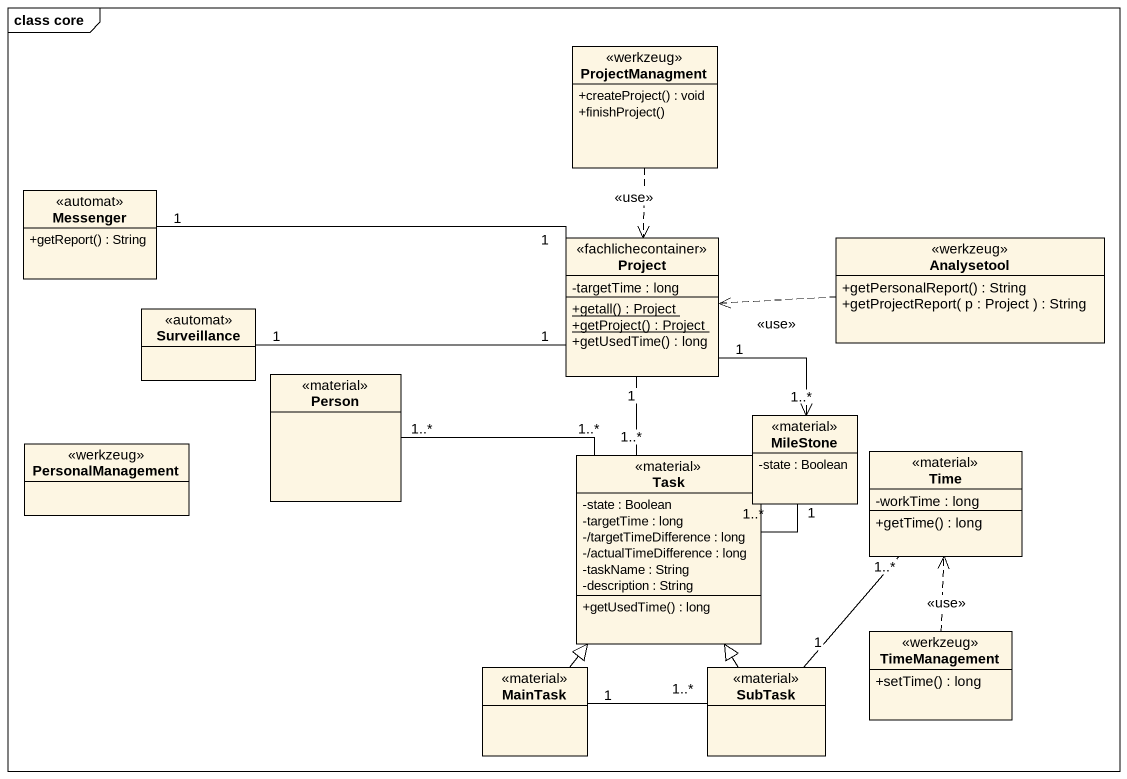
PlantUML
@startuml
mainframe class core
hide circle
hide empty members
skinparam classAttributeIconSize 0
class ProjectManagment <<werkzeug>> {
  +createProject() : void
  +finishProject()
}
class Messenger <<automat>> {
  +getReport() : String
}
class Project <<fachlichecontainer>> {
  -targetTime : long
  {static} +getall() : Project
  {static} +getProject() : Project
  +getUsedTime() : long
}
class Analysetool <<werkzeug>> {
  +getPersonalReport() : String
  +getProjectReport( p : Project ) : String
}
class Surveillance <<automat>>
class "Person" as Person_ <<material>>
class MileStone <<material>> {
  -state : Boolean
}
class PersonalManagement <<werkzeug>>
class Task <<material>> {
  -state : Boolean
  -targetTime : long
  -/targetTimeDifference : long
  -/actualTimeDifference : long
  -taskName : String
  -description : String
  +getUsedTime() : long
}
class Time <<material>> {
  -workTime : long
  +getTime() : long
}
class TimeManagement <<werkzeug>> {
  +setTime() : long
}
class MainTask <<material>>
class SubTask <<material>>
ProjectManagment ..> Project : <<use>>
Messenger "1" -right- "1" Project
Project "1" --> "1..*" MileStone
Analysetool .left.> Project : <<use>>
Surveillance "1" -right- "1" Project
Person_ "1..*" -right- "1..*" Task
MileStone "1" -- "1..*" Task
Task "1..*" -up- "1" Project
TimeManagement .up.> Time : <<use>>
MainTask -up-|> Task
MainTask "1" -right- "1..*" SubTask
SubTask -up-|> Task
SubTask "1" -up- "1..*" Time
@enduml
